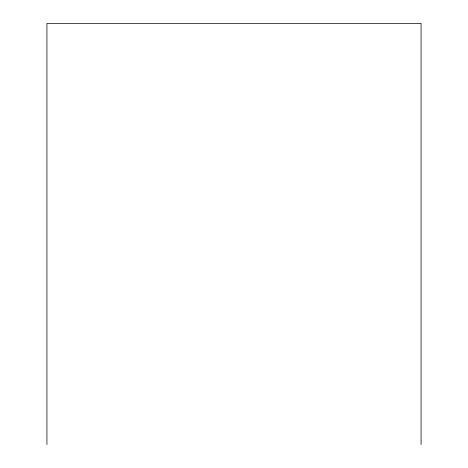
<?xml version="1.0" encoding="UTF-8"?>
<svg xmlns="http://www.w3.org/2000/svg" width="468" height="468" viewBox="0 0 468 468"><rect width="100%" height="100%" fill="white"/><g stroke="black" fill="none" stroke-linecap="round" stroke-linejoin="round"><path stroke-width="0.7" d="M421.071 444.6L421.071 23.4L46.929 23.4L46.929 444.6"/></g></svg>
